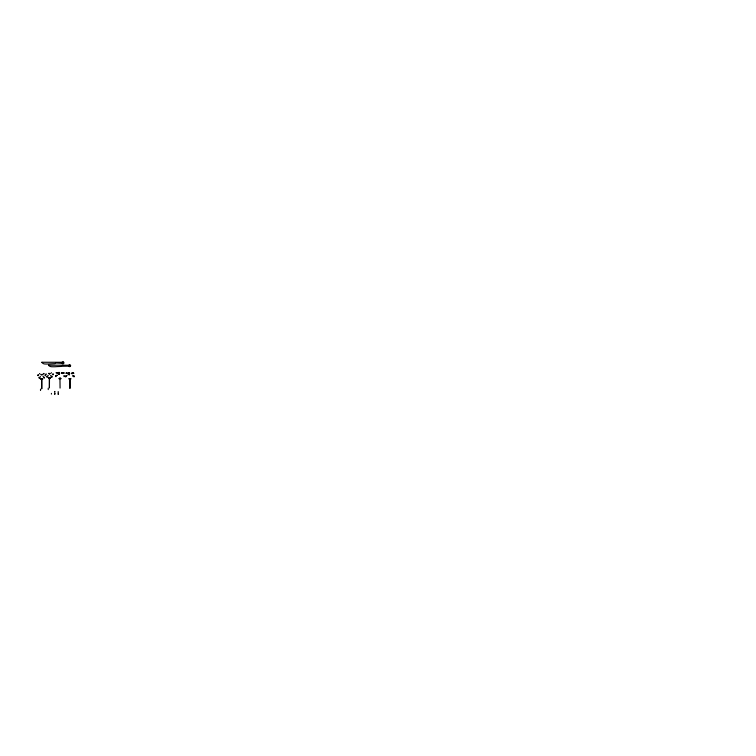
<?xml version="1.0" encoding="UTF-8"?>
<svg xmlns="http://www.w3.org/2000/svg" width="756" height="756" viewBox="0 0 756 756"><rect width="100%" height="100%" fill="white"/><g stroke="black" fill="none" stroke-linecap="round" stroke-linejoin="round"><path stroke-width="1.13" d="M49.745 378.18L49.414 377.631L49.234 378.18M42.024 379.096L41.741 378.548L41.523 379.096M46.91 377.112C48.393 376.564 47.212 377.036 48.129 377.339M45.511 374.437L46.296 373.918M60.168 378.378L59.667 378.416L60.093 377.934M70.138 378.595L69.93 378.595M51.2 377.452L52.032 377.008M46.692 376.762L46.872 376.318M64.458 376.138L64.09 376.668L64.269 375.883A2.958 1.257 22.5 0 0 63.977 375.666L63.882 375.6M41.665 378.68L41.665 379.106M60.064 388.083L59.96 378.775M49.414 377.631L49.376 378.18M40.134 378.539L39.973 377.584M56.237 372.803L56.218 372.982M66.141 373.067L66.131 373.256M42.761 374.286L41.854 374.428L42.138 375.07M68.399 373.398L68.21 373.908M43.895 373.87L43.895 373.426M58.467 392.128L58.203 391.684L57.966 392.222M51.38 373.039L51.465 372.68M62.001 373.171L62.096 372.623M72.17 373.114L71.253 373.691L71.981 372.897M40.522 389.123L40.522 390.521M48.242 388.197L48.242 389.595M58.495 373.143L58.892 372.547A2.958 1.389 -80.7 0 1 59.081 372.396L59.705 373.029L58.959 372.387M43.565 373.908L43.81 373.502M51.21 377.32L51.087 376.62M39.907 378.123L39.038 377.83M40.73 374.324L41.58 374.919M62.2 373.039L61.331 373.417L62.115 372.765M45.596 375.467L45.029 375.779L45.511 375.524M53.1 374.003L52.92 374.825L53.307 374.503M39.463 373.502L39.822 373.918M37.847 375.099L38.613 374.891L38.046 374.967M66.055 373.124L66.594 372.793A2.958 1.824 53.2 0 1 66.878 372.859M68.579 373.162L68.796 372.803A3.685 1.739 -80.7 0 1 69.042 372.623L69.165 372.604M49.527 373.54L49.716 374.125M48.469 373.398L49.112 373.351M49.131 374.097L49.348 373.54M65.507 376.516L65.677 376.129A2.958 1.257 -22.5 0 1 65.942 375.921L66.074 375.845M62.37 373.247L63.221 372.632M72.274 373.511L73.115 372.888M45.955 374.74L45.521 374.39M44.396 377.83L44.235 377.291M52.684 374.04L53.222 374.116M54.715 391.977L54.763 391.466L54.886 391.977M50.548 375.656L51.153 375.382M57.843 373.464L56.804 372.632M67.747 373.719L66.708 372.888M43.461 377.754L44.311 377.934M57.172 375.222L56.209 375.704M66.934 375.59L66.084 375.978M39.218 377.282L39.038 377.858M51.436 393.385L51.408 394.084M56.227 372.699L56.691 372.528A2.958 1.824 53.2 0 1 56.983 372.595M63.107 372.661L62.389 373.634M73.011 372.925L72.198 373.833M42.979 376.45L43.546 376.299M56.407 375.59L57.191 375.231M66.311 375.855L66.793 375.713M49.754 373.351L50.368 373.388M58.609 373.795C57.73 373.398 60.934 375.345 58.552 373.927M68.201 374.012L68.38 374.144M48.469 377.991L50.397 377.991M59.053 378.35L60.962 378.35M48.469 378.425L50.397 378.425M68.957 378.614L70.866 378.614M59.053 378.775L60.962 378.775M40.758 378.917L42.676 378.917M68.957 379.039L70.866 379.039M40.758 379.342L42.676 379.342M47.722 375.335L48.327 375.628M45.077 374.853L45.587 375.099M40.153 376.327L40.465 376.45M73.512 375.855L72.576 375.912L73.833 376.034M51.994 376.318L52.173 376.762M38.187 375.713L37.838 375.467M66.802 372.916L67.36 373.37M56.917 372.661L57.456 373.114M69.051 372.585L69.609 373.294L69.165 372.642M73.786 375.864L73.871 375.921A2.958 1.257 22.5 0 1 74.154 376.129L73.993 376.932L74.107 376.242M68.843 374.296L69.335 374.995L68.531 374.088M73.483 372.812L73.719 373.549M63.797 372.699L63.324 372.528A2.958 1.824 -53.2 0 0 63.041 372.595M49.452 377.631L49.49 378.18M65.47 376.526L65.829 376.932L65.46 376.403M73.682 373.067L73.228 372.793A2.958 1.824 -53.2 0 0 72.945 372.859M63.712 372.642L63.939 373.417L63.787 372.803M55.557 376.138L55.925 376.668L55.774 375.864A2.958 1.257 -22.5 0 1 56.048 375.666M69.968 379.039L69.93 388.471L69.854 379.039M54.867 394.207L55.056 393.252L54.545 393.252L54.734 394.207M49.49 378.425L49.414 387.932L49.376 378.425M41.769 379.342L41.741 388.858L41.665 379.342M58.212 393.592L58.203 394.216L58.212 393.592M62.124 362.615L62.483 363.466L63.513 363.192L63.239 362.162L62.124 362.615M68.834 365.535L69.561 366.358L70.317 365.696L69.561 365.044L68.834 365.535M41.911 362.256L41.967 362.474A3.865 3.865 0 0 0 43.357 363.608L43.631 363.721A3.865 3.865 0 0 0 44.812 363.976A34.114 34.114 0 0 0 50.189 363.872L54.81 363.655A0.992 0.992 0 0 0 55.311 363.485L56.199 362.993L61.945 363.343A1.058 1.058 0 0 0 63.542 363.617A1.058 1.058 0 0 0 63.542 362.001A1.058 1.058 0 0 0 61.945 362.285L41.911 362.256M48.62 365.214L48.667 365.413A3.865 3.345 0 0 0 50.066 366.386L50.34 366.49A3.865 3.345 0 0 0 51.512 366.717A34.114 29.541 0 0 0 56.889 366.613L61.51 366.424A0.992 0.86 0 0 0 62.02 366.282L68.645 366.159A1.058 0.917 0 0 0 70.242 366.405A1.058 0.917 0 0 0 70.242 364.997A1.058 0.917 0 0 0 68.645 365.243L48.705 365.195"/></g></svg>
